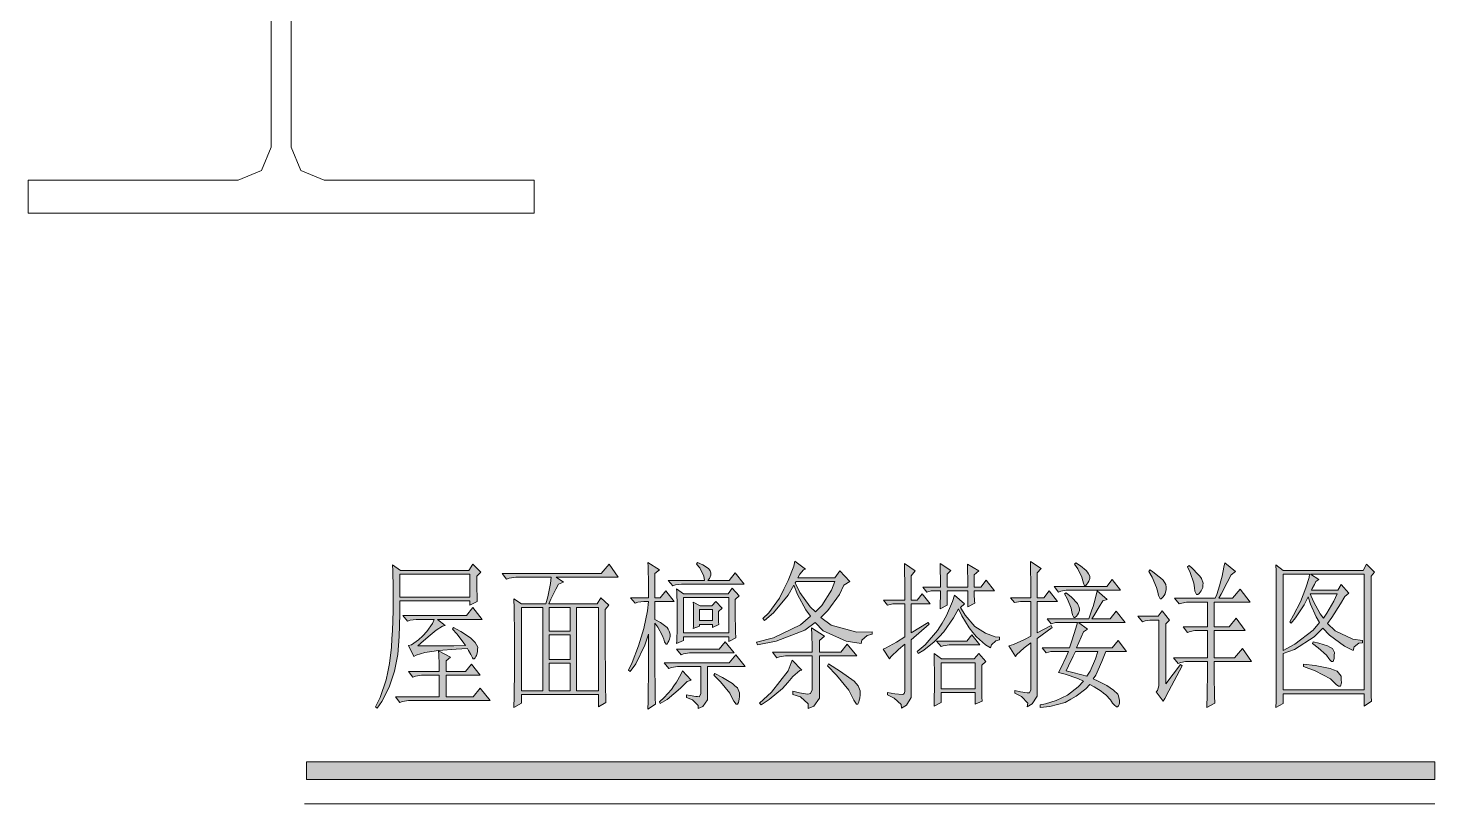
# Model space of a CAD drawing. Header units: millimetres. Extents: x 0 to 586, y 0 to 414.
# Drawn here: x 411.1 to 473.6, y 122.3 to 156.7 of the extents above; entities that cross this region are included whole.
import ezdxf

# ---------------------------------------------------------------- set-up
doc = ezdxf.new("R2010")
doc.units = ezdxf.units.MM

msp = doc.modelspace()

# ---------------------------------------------------------------- hatches: boundary and pattern name
h = msp.add_hatch(color=0)
h.paths.add_polyline_path([(426.511861, 126.573139), (426.709417, 126.985889), (426.981056, 127.765528), (427.051611, 128.128889), (427.122167, 128.495778), (427.217417, 129.226028), (427.238583, 129.589389), (427.25975, 129.956278), (427.284444, 130.831167), (427.284444, 131.339167), (427.284444, 131.850694), (427.270333, 132.61975), (427.25975, 132.880806), (427.612528, 132.633861), (430.653472, 132.633861), (430.829861, 132.909028), (431.182639, 132.549194), (431.00625, 132.383389), (431.00625, 131.970639), (431.00625, 131.833056), (431.016833, 131.473222), (431.027417, 131.2545), (430.695806, 131.088694), (430.695806, 131.282722), (427.591361, 131.282722), (427.591361, 130.690056), (427.559611, 129.69875), (427.524333, 129.300111), (427.492583, 128.901472), (427.344417, 128.150056), (427.228, 127.800806), (427.111583, 127.448028), (426.787028, 126.8095), (426.578889, 126.520222)])
h.paths.add_polyline_path([(427.591361, 132.468056), (427.591361, 131.445), (430.695806, 131.445), (430.695806, 132.468056)])
h = msp.add_hatch(color=0)
h.paths.add_polyline_path([(434.068361, 131.145139), (434.156556, 131.462639), (434.2765, 132.055306), (434.311778, 132.330472), (432.900667, 132.330472), (432.734861, 132.330472), (432.449111, 132.288139), (432.329167, 132.249333), (432.128083, 132.496278), (436.534278, 132.496278), (436.887056, 132.909028), (437.285694, 132.330472), (434.5305, 132.330472), (434.862111, 132.11175), (434.639861, 132.027083), (434.509333, 131.79425), (434.287083, 131.353278), (434.198889, 131.145139), (436.357889, 131.145139), (436.513111, 131.420306), (436.865889, 131.092222), (436.710667, 130.898194), (436.710667, 129.659944), (436.72125, 127.596194), (436.731833, 126.770694), (436.40375, 126.576667), (436.40375, 127.127), (432.988861, 127.127), (432.988861, 126.742472), (432.65725, 126.548444), (432.667833, 127.03175), (432.678417, 128.262944), (432.678417, 129.010833), (432.678417, 129.76225), (432.667833, 130.940528), (432.65725, 131.367389), (432.988861, 131.145139)])
h.paths.add_polyline_path([(435.433611, 130.979333), (435.433611, 127.289278), (436.40375, 127.289278), (436.40375, 130.979333)])
h.paths.add_polyline_path([(432.988861, 130.979333), (432.988861, 127.289278), (433.934306, 127.289278), (433.934306, 130.979333)])
h.paths.add_polyline_path([(434.223583, 128.506361), (434.223583, 127.289278), (435.147861, 127.289278), (435.147861, 128.506361)])
h.paths.add_polyline_path([(434.223583, 129.769306), (434.223583, 128.672167), (435.147861, 128.672167), (435.147861, 129.769306)])
h.paths.add_polyline_path([(434.223583, 130.979333), (434.223583, 129.931583), (435.147861, 129.931583), (435.147861, 130.979333)])
h = msp.add_hatch(color=0)
h.dxf.hatch_style = 2
h.paths.add_polyline_path([(438.915528, 130.291417), (438.915528, 128.763889), (438.926111, 126.961194), (438.936694, 126.686028), (438.605083, 126.463778), (438.615667, 126.8095), (438.62625, 128.474611), (438.62625, 129.797528), (438.474556, 129.314222), (438.065333, 128.488722), (437.811333, 128.146528), (437.747833, 128.199444), (437.910111, 128.545167), (438.192333, 129.275417), (438.30875, 129.659944), (438.425167, 130.044472), (438.583917, 130.84175), (438.62625, 131.258028), (438.56275, 131.258028), (438.418111, 131.258028), (438.153528, 131.215694), (438.033583, 131.173361), (437.836028, 131.420306), (438.62625, 131.420306), (438.62625, 132.012972), (438.615667, 132.799667), (438.605083, 132.990167), (439.113083, 132.662083), (438.915528, 132.496278), (438.915528, 131.420306), (439.155417, 131.420306), (439.398833, 131.723694), (439.772778, 131.258028), (438.915528, 131.258028), (438.915528, 130.457222), (439.166, 130.319639), (439.465861, 130.100917), (439.508194, 130.01625), (439.554056, 129.935111), (439.596389, 129.797528), (439.596389, 129.741083), (439.596389, 129.702278), (439.564639, 129.582333), (439.529361, 129.50825), (439.497611, 129.430639), (439.455278, 129.356556), (439.441167, 129.356556), (439.409417, 129.356556), (439.342389, 129.465917), (439.310639, 129.575278), (439.243611, 129.755194), (439.046056, 130.115028)])
h = msp.add_hatch(color=0)
h.dxf.hatch_style = 2
h.paths.add_polyline_path([(439.508194, 132.189361), (441.116861, 132.189361), (441.085111, 132.383389), (440.908722, 132.743222), (440.764083, 132.909028), (440.809944, 132.990167), (441.03925, 132.880806), (441.303833, 132.715), (441.335583, 132.658556), (441.370861, 132.605639), (441.402611, 132.520972), (441.402611, 132.49275), (441.402611, 132.425722), (441.335583, 132.274028), (441.272083, 132.189361), (442.217528, 132.189361), (442.482111, 132.520972), (442.88075, 132.027083), (440.234917, 132.027083), (440.093806, 132.027083), (439.829222, 131.98475), (439.70575, 131.942417)])
h = msp.add_hatch(color=0)
h.paths.add_polyline_path([(445.082083, 131.974167), (444.828083, 131.533194), (444.178972, 130.750028), (443.783861, 130.404306), (443.716833, 130.488972), (443.981417, 130.750028), (444.443556, 131.402667), (444.641111, 131.79425), (444.838667, 132.185833), (445.082083, 132.813778), (445.127944, 133.046611), (445.61125, 132.690306), (445.523056, 132.662083), (445.346667, 132.468056), (445.258472, 132.305778), (446.909472, 132.305778), (447.131722, 132.605639), (447.572694, 132.139972), (447.308111, 131.974167), (447.110556, 131.561417), (446.602556, 130.845278), (446.292111, 130.541889), (446.747194, 130.199694), (447.879611, 129.882194), (448.564, 129.910417), (448.564, 129.801056), (448.34175, 129.744611), (448.101861, 129.536472), (448.077167, 129.388306), (447.417472, 129.483556), (446.394417, 129.949222), (446.031056, 130.323167), (445.5795, 129.977444), (444.298917, 129.483556), (443.473417, 129.331861), (443.431083, 129.441222), (444.189556, 129.63525), (445.389, 130.213806), (445.829972, 130.598333), (445.621833, 130.8735), (445.247889, 131.561417)])
h.paths.add_polyline_path([(445.191444, 132.139972), (445.149111, 132.083528), (445.35725, 131.656667), (445.808806, 131.011083), (446.052222, 130.788833), (446.327389, 131.078111), (446.757778, 131.751917), (446.909472, 132.139972)])
h = msp.add_hatch(color=0)
h.dxf.hatch_style = 2
h.paths.add_polyline_path([(450.303194, 129.853972), (451.051083, 130.323167), (451.096944, 130.2385), (450.303194, 129.550583), (450.303194, 127.208139), (450.303194, 126.985889), (450.084472, 126.643694), (449.862222, 126.520222), (449.851639, 126.671917), (449.544722, 126.961194), (449.244861, 127.098778), (449.244861, 127.208139), (449.565889, 127.151694), (449.918667, 127.119944), (449.950417, 127.137583), (449.982167, 127.15875), (450.017444, 127.250472), (450.017444, 127.3175), (450.017444, 129.356556), (449.731694, 129.123722), (449.3895, 128.792111), (449.333056, 128.696861), (449.047306, 129.137833), (449.156667, 129.176639), (449.6435, 129.451806), (450.017444, 129.688167), (450.017444, 131.148667), (449.488278, 131.148667), (449.244861, 131.092222), (449.068472, 131.314472), (450.017444, 131.314472), (450.017444, 131.931833), (450.006861, 132.743222), (449.996278, 132.93725), (450.479583, 132.605639), (450.303194, 132.386917), (450.303194, 131.314472), (450.567778, 131.314472), (450.7865, 131.589639), (451.139278, 131.148667), (450.303194, 131.148667)])
h = msp.add_hatch(color=0)
h.dxf.hatch_style = 2
h.paths.add_polyline_path([(453.100722, 131.723694), (453.100722, 131.557889), (453.111306, 131.282722), (453.121889, 131.173361), (452.814972, 131.007556), (452.814972, 131.723694), (451.890694, 131.723694), (451.890694, 131.092222), (451.58025, 130.926417), (451.590833, 131.134556), (451.601417, 131.533194), (451.601417, 131.723694), (451.185139, 131.723694), (450.987583, 131.670778), (450.811194, 131.8895), (451.601417, 131.8895), (451.601417, 132.178778), (451.590833, 132.704417), (451.58025, 132.93725), (452.067083, 132.633861), (451.890694, 132.468056), (451.890694, 131.8895), (452.814972, 131.8895), (452.814972, 132.178778), (452.804389, 132.690306), (452.793806, 132.909028), (453.298278, 132.605639), (453.100722, 132.439833), (453.100722, 131.8895), (453.386472, 131.8895), (453.629889, 132.192889), (454.003833, 131.723694)])
h = msp.add_hatch(color=0)
h.dxf.hatch_style = 2
h.paths.add_polyline_path([(455.89825, 129.853972), (456.515611, 130.182056), (456.557944, 130.100917), (455.89825, 129.6035), (455.89825, 127.264583), (455.89825, 127.045861), (455.679528, 126.700139), (455.457278, 126.576667), (455.478444, 126.728361), (455.203278, 127.03175), (454.906944, 127.183444), (454.906944, 127.292806), (455.150361, 127.236361), (455.446694, 127.1905), (455.503139, 127.194028), (455.556056, 127.201083), (455.6125, 127.321028), (455.6125, 127.430389), (455.6125, 129.413), (455.316167, 129.19075), (454.973972, 128.887361), (454.928111, 128.806222), (454.642361, 129.275417), (454.839917, 129.342444), (455.32675, 129.564694), (455.6125, 129.716389), (455.6125, 131.258028), (455.150361, 131.258028), (454.885778, 131.201583), (454.709389, 131.420306), (455.6125, 131.420306), (455.6125, 131.988278), (455.601917, 132.785556), (455.591333, 133.021917), (456.074639, 132.718528), (455.89825, 132.5245), (455.89825, 131.420306), (456.184, 131.420306), (456.427417, 131.723694), (456.801361, 131.258028), (455.89825, 131.258028)])
h = msp.add_hatch(color=0)
h.dxf.hatch_style = 2
h.paths.add_polyline_path([(457.616278, 132.965472), (457.813833, 132.827889), (458.067833, 132.623278), (458.124278, 132.552722), (458.177194, 132.485694), (458.233639, 132.372806), (458.233639, 132.334), (458.233639, 132.277556), (458.187778, 132.154083), (458.145444, 132.083528), (458.103111, 132.0165), (458.046667, 131.945944), (458.036083, 131.945944), (458.000806, 131.945944), (457.947889, 132.058833), (457.926722, 132.168194), (457.880861, 132.334), (457.693889, 132.704417), (457.54925, 132.912556)])
h = msp.add_hatch(color=0)
h.dxf.hatch_style = 2
h.paths.add_polyline_path([(460.854778, 132.577417), (460.900639, 132.658556), (461.020583, 132.577417), (461.256944, 132.3975), (461.373361, 132.30225), (461.489778, 132.203472), (461.609722, 131.998861), (461.616778, 131.8895), (461.620306, 131.776611), (461.577972, 131.593167), (461.528583, 131.515556), (461.475667, 131.441472), (461.405111, 131.363861), (461.383944, 131.363861), (461.352194, 131.363861), (461.285167, 131.515556), (461.249889, 131.66725), (461.196972, 131.875389), (460.999417, 132.326944)])
h = msp.add_hatch(color=0)
h.dxf.hatch_style = 2
h.paths.add_polyline_path([(464.223806, 132.961944), (464.710639, 132.577417), (464.513083, 132.439833), (464.336694, 132.094111), (464.061528, 131.572), (463.96275, 131.392083), (464.576583, 131.392083), (464.908194, 131.804833), (465.349167, 131.226278), (463.761667, 131.226278), (463.761667, 130.125611), (464.424889, 130.125611), (464.731806, 130.510139), (465.126917, 129.959806), (463.761667, 129.959806), (463.761667, 128.749778), (464.664778, 128.749778), (465.017556, 129.162528), (465.416194, 128.583972), (463.761667, 128.583972), (463.761667, 127.966611), (463.77225, 127.042333), (463.786361, 126.742472), (463.433583, 126.548444), (463.444167, 127.112889), (463.45475, 128.132417), (463.45475, 128.583972), (462.572806, 128.583972), (462.484611, 128.583972), (462.276472, 128.541639), (462.153, 128.502833), (461.955444, 128.749778), (463.45475, 128.749778), (463.45475, 129.959806), (462.992611, 129.959806), (462.904417, 129.959806), (462.69275, 129.917472), (462.572806, 129.878667), (462.37525, 130.125611), (463.45475, 130.125611), (463.45475, 131.226278), (462.618667, 131.226278), (462.530472, 131.226278), (462.318806, 131.183944), (462.198861, 131.145139), (462.001306, 131.392083), (463.807528, 131.392083), (463.874556, 131.557889), (463.9945, 131.942417), (464.050944, 132.164667), (464.103861, 132.383389), (464.192056, 132.782028)])
h = msp.add_hatch(color=0)
h.dxf.hatch_style = 2
h.paths.add_polyline_path([(462.572806, 132.796139), (462.639833, 132.852583), (462.795056, 132.715), (463.031417, 132.471583), (463.112556, 132.369278), (463.197222, 132.266972), (463.267778, 132.065889), (463.257194, 131.970639), (463.246611, 131.875389), (463.183111, 131.723694), (463.133722, 131.66725), (463.084333, 131.610806), (463.024361, 131.557889), (463.013778, 131.557889), (462.971444, 131.557889), (462.904417, 131.709583), (462.88325, 131.861278), (462.847972, 132.065889), (462.69275, 132.535083)])
h = msp.add_hatch(color=0)
h.paths.add_polyline_path([(470.7255, 132.383389), (470.7255, 127.814917), (470.7255, 127.53975), (470.736083, 127.045861), (470.746667, 126.823611), (470.415056, 126.604889), (470.415056, 127.155222), (466.823778, 127.155222), (466.823778, 126.71425), (466.495694, 126.548444), (466.506278, 126.823611), (466.516861, 127.388056), (466.516861, 127.677333), (466.516861, 131.836583), (466.516861, 132.069417), (466.506278, 132.591528), (466.495694, 132.880806), (466.823778, 132.633861), (470.372722, 132.633861), (470.524417, 132.909028), (470.877194, 132.549194)])
h.paths.add_polyline_path([(466.823778, 127.321028), (470.415056, 127.321028), (470.415056, 132.468056), (468.037333, 132.468056), (468.411278, 132.221111), (468.277222, 132.136444), (468.213722, 132.012972), (468.114944, 131.822472), (468.079667, 131.751917), (469.247361, 131.751917), (469.402583, 131.998861), (469.734194, 131.614333), (469.557806, 131.47675), (469.370833, 131.145139), (468.982778, 130.541889), (468.785222, 130.266722), (469.127417, 129.949222), (469.910583, 129.578806), (470.348028, 129.522361), (470.348028, 129.413), (470.18575, 129.398889), (469.974083, 129.233083), (469.93175, 129.081389), (469.547222, 129.261306), (468.873417, 129.755194), (468.587667, 130.072694), (468.203139, 129.688167), (467.321194, 129.123722), (466.823778, 128.943806)])
h.paths.add_polyline_path([(466.823778, 132.468056), (466.823778, 129.081389), (467.342361, 129.356556), (468.146694, 129.977444), (468.432444, 130.319639), (468.291333, 130.570111), (468.037333, 131.134556), (467.927972, 131.452056), (467.751583, 131.106333), (467.374111, 130.527778), (467.176556, 130.294944), (467.109528, 130.347861), (467.285917, 130.637139), (467.585778, 131.236861), (467.705722, 131.547306), (467.825667, 131.85775), (467.970306, 132.316361), (467.991472, 132.468056)])
h.paths.add_polyline_path([(468.016167, 131.586111), (468.167861, 131.243917), (468.467722, 130.704167), (468.608833, 130.513667), (468.764056, 130.732389), (469.070972, 131.268611), (469.226194, 131.586111)])
h = msp.add_hatch(color=0)
h.paths.add_polyline_path([(439.882139, 131.808361), (440.192583, 131.589639), (442.175194, 131.589639), (442.351583, 131.836583), (442.6585, 131.504972), (442.482111, 131.342694), (442.482111, 130.764139), (442.492694, 129.910417), (442.503278, 129.63525), (442.196361, 129.469444), (442.196361, 129.688167), (440.192583, 129.688167), (440.192583, 129.522361), (439.882139, 129.384778), (439.892722, 129.483556), (439.906833, 130.076222), (439.906833, 130.570111), (439.906833, 131.067528), (439.892722, 131.684889)])
h.paths.add_polyline_path([(440.192583, 131.423833), (440.192583, 129.853972), (442.196361, 129.853972), (442.196361, 131.423833)])
h = msp.add_hatch(color=0)
h.dxf.hatch_style = 2
h.paths.add_polyline_path([(456.646139, 131.92125), (458.981528, 131.92125), (459.224944, 132.221111), (459.598889, 131.755444), (457.330528, 131.755444), (457.185889, 131.755444), (456.946, 131.713111), (456.847222, 131.670778)])
h = msp.add_hatch(color=0)
h.paths.add_polyline_path([(441.734222, 130.813528), (441.734222, 130.633611), (441.744806, 130.347861), (441.755389, 130.234972), (441.469639, 130.097389), (441.469639, 130.234972), (440.898139, 130.234972), (440.898139, 130.153833), (440.608861, 130.044472), (440.622972, 130.139722), (440.633556, 130.421944), (440.633556, 130.608917), (440.633556, 130.792361), (440.622972, 131.102806), (440.608861, 131.226278), (440.919306, 131.060472), (441.448472, 131.060472), (441.624861, 131.2545), (441.910611, 130.951111)])
h.paths.add_polyline_path([(440.898139, 130.898194), (440.898139, 130.400778), (441.469639, 130.400778), (441.469639, 130.898194)])
h = msp.add_hatch(color=0)
h.dxf.hatch_style = 2
h.paths.add_polyline_path([(452.65975, 131.145139), (452.483361, 130.982861), (452.695028, 130.637139), (453.132472, 130.139722), (453.365306, 129.991556), (453.598139, 129.839861), (454.025, 129.674056), (454.222556, 129.659944), (454.222556, 129.550583), (454.060278, 129.50825), (453.859194, 129.328333), (453.827444, 129.19075), (453.598139, 129.328333), (453.1995, 129.674056), (453.033694, 129.878667), (452.867889, 130.086806), (452.550389, 130.608917), (452.395167, 130.926417), (452.176444, 130.527778), (451.746056, 129.906889), (451.537917, 129.688167), (451.32625, 129.465917), (450.864111, 129.0955), (450.610111, 128.943806), (450.567778, 129.024944), (450.920556, 129.328333), (451.470889, 129.963333), (451.668444, 130.291417), (451.866, 130.623028), (452.141167, 131.243917), (452.218778, 131.533194)])
h = msp.add_hatch(color=0)
h.paths.add_polyline_path([(457.947889, 129.906889), (457.637444, 129.194278), (459.224944, 129.194278), (459.489528, 129.522361), (459.863472, 129.028472), (458.939194, 129.028472), (458.773389, 128.5875), (458.498222, 127.980722), (458.388861, 127.814917), (458.607583, 127.719667), (458.981528, 127.518583), (459.13675, 127.416278), (459.291972, 127.313972), (459.471889, 127.134056), (459.500111, 127.059972), (459.528333, 126.982361), (459.556556, 126.851833), (459.556556, 126.795389), (459.556556, 126.756583), (459.538917, 126.678972), (459.521278, 126.643694), (459.507167, 126.611944), (459.468361, 126.576667), (459.443667, 126.576667), (459.411917, 126.576667), (459.313139, 126.657806), (459.246111, 126.742472), (459.147333, 126.880056), (458.942722, 127.098778), (458.840417, 127.183444), (458.734583, 127.264583), (458.431194, 127.458611), (458.233639, 127.567972), (458.05725, 127.373944), (457.633917, 127.045861), (457.386972, 126.908278), (457.1365, 126.770694), (456.459167, 126.590778), (456.032306, 126.548444), (456.032306, 126.657806), (456.261611, 126.700139), (456.741389, 126.858889), (456.988333, 126.975306), (457.235278, 127.091722), (457.715056, 127.458611), (457.947889, 127.705556), (457.693889, 127.829028), (457.143556, 128.023056), (456.847222, 128.090083), (456.956583, 128.326444), (457.175306, 128.795639), (457.284667, 129.028472), (456.494444, 129.028472), (456.293361, 128.972028), (456.1205, 129.194278), (457.330528, 129.194278), (457.439889, 129.50825), (457.616278, 130.072694), (457.683306, 130.319639), (456.713167, 130.319639), (456.515611, 130.263194), (456.339222, 130.485444), (458.187778, 130.485444), (458.233639, 130.608917), (458.328889, 130.884083), (458.378278, 131.035778), (458.427667, 131.187472), (458.519389, 131.533194), (458.56525, 131.723694), (459.006222, 131.339167), (458.805139, 131.282722), (458.653444, 131.007556), (458.410028, 130.608917), (458.321833, 130.485444), (459.13675, 130.485444), (459.401333, 130.817056), (459.796444, 130.319639), (457.725639, 130.319639), (458.124278, 130.01625)])
h.paths.add_polyline_path([(457.175306, 128.17475), (457.418722, 128.118306), (457.880861, 127.994833), (458.103111, 127.927806), (458.244222, 128.160639), (458.487639, 128.710972), (458.586417, 129.028472), (457.595111, 129.028472), (457.496333, 128.820333), (457.284667, 128.393472)])
h = msp.add_hatch(color=0)
h.dxf.hatch_style = 2
h.paths.add_polyline_path([(457.175306, 131.642556), (457.418722, 131.437944), (457.686833, 131.162778), (457.715056, 131.092222), (457.743278, 131.021667), (457.7715, 130.926417), (457.7715, 130.898194), (457.7715, 130.845278), (457.725639, 130.725333), (457.683306, 130.665361), (457.637444, 130.601861), (457.573944, 130.541889), (457.54925, 130.541889), (457.5175, 130.541889), (457.461056, 130.665361), (457.439889, 130.788833), (457.408139, 130.954639), (457.242333, 131.353278), (457.111806, 131.589639)])
h = msp.add_hatch(color=0)
h.dxf.hatch_style = 2
h.paths.add_polyline_path([(428.385111, 129.275417), (428.924861, 129.275417), (429.979667, 129.286), (430.49825, 129.300111), (430.399472, 129.451806), (430.113722, 129.811639), (429.92675, 130.01625), (429.969083, 130.100917), (430.290111, 129.921), (430.7205, 129.638778), (430.829861, 129.536472), (430.939222, 129.430639), (431.045056, 129.226028), (431.038, 129.123722), (431.034472, 129.017889), (430.995667, 128.859139), (430.960389, 128.806222), (430.928639, 128.749778), (430.886306, 128.696861), (430.872194, 128.696861), (430.851028, 128.696861), (430.808694, 128.749778), (430.784, 128.806222), (430.741667, 128.901472), (430.642889, 129.081389), (430.586444, 129.162528), (430.092556, 129.137833), (429.298806, 129.067278), (429.002472, 129.024944), (428.702611, 128.986139), (428.3075, 128.87325), (428.208722, 128.806222), (427.965306, 129.300111), (428.099361, 129.328333), (428.416861, 129.543528), (428.603833, 129.726972), (428.790806, 129.913944), (429.044806, 130.277306), (429.111833, 130.457222), (428.448611, 130.457222), (428.3075, 130.457222), (428.042917, 130.414889), (427.922972, 130.376083), (427.721889, 130.623028), (430.544111, 130.623028), (430.829861, 130.982861), (431.249667, 130.457222), (429.267056, 130.457222), (429.595139, 130.182056), (429.485778, 130.153833), (429.200028, 129.977444), (429.023639, 129.82575), (428.84725, 129.674056), (428.526222, 129.398889)])
h = msp.add_hatch(color=0)
h.dxf.hatch_style = 2
h.paths.add_polyline_path([(461.602667, 127.592667), (462.265889, 128.446389), (462.329389, 128.389944), (462.209444, 128.171222), (461.980139, 127.73025), (461.86725, 127.508), (461.747306, 127.289278), (461.560333, 126.943556), (461.493306, 126.820083), (461.186389, 127.232833), (461.239306, 127.303389), (461.29575, 127.508), (461.29575, 127.645583), (461.29575, 130.429), (460.988833, 130.429), (460.900639, 130.429), (460.688972, 130.386667), (460.569028, 130.344333), (460.371472, 130.594806), (461.274583, 130.594806), (461.450972, 130.84175), (461.779056, 130.429), (461.602667, 130.263194)])
h = msp.add_hatch(color=0)
h.dxf.hatch_style = 2
h.paths.add_polyline_path([(444.136639, 129.00025), (445.897, 129.00025), (445.897, 129.236611), (445.886417, 129.772833), (445.875833, 130.076222), (446.447333, 129.716389), (446.228611, 129.525889), (446.228611, 129.00025), (447.174056, 129.00025), (447.459806, 129.360083), (447.879611, 128.834444), (446.228611, 128.834444), (446.228611, 127.183444), (446.228611, 126.950611), (445.974611, 126.604889), (445.720611, 126.495528), (445.720611, 126.700139), (445.378417, 127.017639), (445.03975, 127.127), (445.03975, 127.264583), (445.336083, 127.197556), (445.699444, 127.141111), (445.766472, 127.155222), (445.829972, 127.169333), (445.897, 127.321028), (445.897, 127.458611), (445.897, 128.834444), (444.863361, 128.834444), (444.718722, 128.834444), (444.454139, 128.795639), (444.334194, 128.753306)])
h = msp.add_hatch(color=0)
h.dxf.hatch_style = 2
h.paths.add_polyline_path([(439.882139, 129.134306), (441.776556, 129.134306), (442.041139, 129.465917), (442.439778, 128.9685), (440.608861, 128.9685), (440.446583, 128.9685), (440.182, 128.926167), (440.083222, 128.887361)])
h = msp.add_hatch(color=0)
h.dxf.hatch_style = 2
h.paths.add_polyline_path([(451.425028, 129.494139), (452.769111, 129.494139), (452.991361, 129.769306), (453.344139, 129.328333), (452.130583, 129.328333), (451.978889, 129.328333), (451.724889, 129.286), (451.626111, 129.247194)])
h = msp.add_hatch(color=0)
h.dxf.hatch_style = 2
h.paths.add_polyline_path([(468.146694, 129.465917), (468.411278, 129.398889), (468.785222, 129.275417), (468.894583, 129.218972), (469.007472, 129.162528), (469.10625, 128.979083), (469.092139, 128.848556), (469.081556, 128.718028), (469.039222, 128.5875), (469.007472, 128.5875), (468.972194, 128.5875), (468.894583, 128.654528), (468.85225, 128.725083), (468.742889, 128.862667), (468.379528, 129.19075), (468.125528, 129.384778)])
h = msp.add_hatch(color=0)
h.dxf.hatch_style = 2
h.paths.add_polyline_path([(429.330556, 128.143), (429.330556, 128.446389), (429.319972, 128.901472), (429.309389, 129.053167), (429.838556, 128.778), (429.641, 128.612194), (429.641, 128.143), (430.49825, 128.143), (430.762833, 128.474611), (431.161472, 127.977194), (429.641, 127.977194), (429.641, 127.014111), (430.851028, 127.014111), (431.161472, 127.398639), (431.598917, 126.848306), (428.120528, 126.848306), (427.975889, 126.848306), (427.711306, 126.8095), (427.591361, 126.767167), (427.393806, 127.014111), (429.330556, 127.014111), (429.330556, 127.977194), (428.692028, 127.977194), (428.550917, 127.977194), (428.286333, 127.938389), (428.162861, 127.896056), (427.965306, 128.143)])
h = msp.add_hatch(color=0)
h.dxf.hatch_style = 2
h.paths.add_polyline_path([(440.323111, 127.098778), (440.488917, 127.070556), (440.732333, 127.035278), (440.809944, 127.028222), (440.884028, 127.021167), (440.961639, 127.151694), (440.961639, 127.289278), (440.961639, 128.361722), (440.058528, 128.361722), (439.917417, 128.361722), (439.652833, 128.322917), (439.529361, 128.280583), (439.331806, 128.527528), (442.217528, 128.527528), (442.503278, 128.887361), (442.923083, 128.361722), (441.250917, 128.361722), (441.250917, 127.070556), (441.250917, 126.876528), (441.03925, 126.58725), (440.831111, 126.492), (440.841694, 126.629583), (440.587694, 126.876528), (440.323111, 126.985889)])
h = msp.add_hatch(color=0)
h.paths.add_polyline_path([(451.315667, 126.601361), (451.32625, 126.890639), (451.336833, 127.47625), (451.336833, 127.772583), (451.336833, 128.068917), (451.32625, 128.654528), (451.315667, 128.943806), (451.647278, 128.696861), (453.100722, 128.696861), (453.298278, 128.943806), (453.608722, 128.583972), (453.432333, 128.421694), (453.432333, 127.800806), (453.442917, 127.003528), (453.4535, 126.823611), (453.146583, 126.686028), (453.146583, 127.208139), (451.626111, 127.208139), (451.626111, 126.767167)])
h.paths.add_polyline_path([(451.626111, 128.531056), (451.626111, 127.373944), (453.146583, 127.373944), (453.146583, 128.531056)])
h = msp.add_hatch(color=0)
h.dxf.hatch_style = 2
h.paths.add_polyline_path([(440.344278, 127.702028), (440.058528, 127.398639), (439.465861, 126.90475), (439.155417, 126.71425), (439.113083, 126.795389), (439.321222, 126.989417), (439.645778, 127.345722), (439.762194, 127.511528), (439.878611, 127.673806), (440.069111, 128.005417), (440.146722, 128.171222), (440.520667, 127.758472)])
h = msp.add_hatch(color=0)
h.dxf.hatch_style = 2
h.paths.add_polyline_path([(445.015056, 128.643944), (445.434861, 128.202972), (445.346667, 128.188861), (445.03975, 127.913694), (444.8175, 127.652639), (444.588194, 127.388056), (443.992, 126.894167), (443.628639, 126.661333), (443.561611, 126.742472), (444.101361, 127.225778), (444.828083, 128.17475)])
h = msp.add_hatch(color=0)
h.dxf.hatch_style = 2
h.paths.add_polyline_path([(446.623722, 128.478139), (447.152889, 128.146528), (447.77025, 127.712611), (447.858444, 127.610306), (447.946639, 127.508), (448.034833, 127.278694), (448.034833, 127.155222), (448.034833, 127.098778), (448.013667, 126.954139), (447.988972, 126.865944), (447.967806, 126.77775), (447.925472, 126.686028), (447.900778, 126.686028), (447.869028, 126.686028), (447.749083, 126.865944), (447.660889, 127.045861), (447.526833, 127.306917), (446.987083, 127.980722), (446.581389, 128.397)])
h = msp.add_hatch(color=0)
h.dxf.hatch_style = 2
h.paths.add_polyline_path([(467.726889, 128.474611), (468.234889, 128.407583), (468.901639, 128.277056), (469.060389, 128.213556), (469.219139, 128.153583), (469.392, 127.938389), (469.402583, 127.786694), (469.413167, 127.635), (469.370833, 127.486833), (469.314389, 127.486833), (469.282639, 127.486833), (469.16975, 127.567972), (469.092139, 127.649111), (468.929861, 127.814917), (468.245472, 128.171222), (467.726889, 128.36525)])
h = msp.add_hatch(color=0)
h.dxf.hatch_style = 2
h.paths.add_polyline_path([(441.579, 128.058333), (441.921194, 127.881944), (442.365694, 127.606778), (442.471528, 127.511528), (442.577361, 127.41275), (442.679667, 127.194028), (442.679667, 127.070556), (442.679667, 127.028222), (442.665556, 126.911806), (442.647917, 126.837722), (442.630278, 126.760111), (442.591472, 126.686028), (442.570306, 126.686028), (442.527972, 126.686028), (442.415083, 126.823611), (442.351583, 126.961194), (442.242222, 127.179917), (441.833, 127.687917), (441.536667, 127.977194)])
h = msp.add_hatch(color=0)
h.dxf.hatch_style = 2
h.paths.add_polyline_path([(423.442694, 123.34875), (423.442694, 124.135444), (473.558306, 124.135444), (473.558306, 123.34875)])

# ---------------------------------------------------------------- linework, layer by layer
at = {"color": 0, "lineweight": 0}
for points in [[(421.865778, 151.426333), (421.865778, 179.408667)], [(422.765361, 179.408667), (422.765361, 151.426333)], [(420.405278, 149.965833), (421.438917, 150.392694), (421.865778, 151.426333)], [(422.765361, 151.426333), (423.19575, 150.392694), (424.225861, 149.965833)], [(411.077833, 149.965833), (420.405278, 149.965833)], [(411.077833, 148.505333), (411.077833, 149.965833)], [(424.225861, 149.965833), (433.556833, 149.965833)], [(433.556833, 149.965833), (433.556833, 148.505333)], [(433.556833, 148.505333), (433.556833, 149.965833)], [(433.556833, 148.505333), (411.077833, 148.505333)], [(423.358028, 122.262194), (473.558306, 122.262194)]]:
    msp.add_lwpolyline(points, dxfattribs=at)
for points in [[(426.511861, 126.573139), (426.709417, 126.985889), (426.981056, 127.765528), (427.051611, 128.128889), (427.122167, 128.495778), (427.217417, 129.226028), (427.238583, 129.589389), (427.25975, 129.956278), (427.284444, 130.831167), (427.284444, 131.339167), (427.284444, 131.850694), (427.270333, 132.61975), (427.25975, 132.880806), (427.612528, 132.633861), (430.653472, 132.633861), (430.829861, 132.909028), (431.182639, 132.549194), (431.00625, 132.383389), (431.00625, 131.970639), (431.00625, 131.833056), (431.016833, 131.473222), (431.027417, 131.2545), (430.695806, 131.088694), (430.695806, 131.282722), (427.591361, 131.282722), (427.591361, 130.690056), (427.559611, 129.69875), (427.524333, 129.300111), (427.492583, 128.901472), (427.344417, 128.150056), (427.228, 127.800806), (427.111583, 127.448028), (426.787028, 126.8095), (426.578889, 126.520222)], [(427.591361, 132.468056), (427.591361, 131.445), (430.695806, 131.445), (430.695806, 132.468056)], [(434.068361, 131.145139), (434.156556, 131.462639), (434.2765, 132.055306), (434.311778, 132.330472), (432.900667, 132.330472), (432.734861, 132.330472), (432.449111, 132.288139), (432.329167, 132.249333), (432.128083, 132.496278), (436.534278, 132.496278), (436.887056, 132.909028), (437.285694, 132.330472), (434.5305, 132.330472), (434.862111, 132.11175), (434.639861, 132.027083), (434.509333, 131.79425), (434.287083, 131.353278), (434.198889, 131.145139), (436.357889, 131.145139), (436.513111, 131.420306), (436.865889, 131.092222), (436.710667, 130.898194), (436.710667, 129.659944), (436.72125, 127.596194), (436.731833, 126.770694), (436.40375, 126.576667), (436.40375, 127.127), (432.988861, 127.127), (432.988861, 126.742472), (432.65725, 126.548444), (432.667833, 127.03175), (432.678417, 128.262944), (432.678417, 129.010833), (432.678417, 129.76225), (432.667833, 130.940528), (432.65725, 131.367389), (432.988861, 131.145139)], [(438.915528, 130.291417), (438.915528, 128.763889), (438.926111, 126.961194), (438.936694, 126.686028), (438.605083, 126.463778), (438.615667, 126.8095), (438.62625, 128.474611), (438.62625, 129.797528), (438.474556, 129.314222), (438.065333, 128.488722), (437.811333, 128.146528), (437.747833, 128.199444), (437.910111, 128.545167), (438.192333, 129.275417), (438.30875, 129.659944), (438.425167, 130.044472), (438.583917, 130.84175), (438.62625, 131.258028), (438.56275, 131.258028), (438.418111, 131.258028), (438.153528, 131.215694), (438.033583, 131.173361), (437.836028, 131.420306), (438.62625, 131.420306), (438.62625, 132.012972), (438.615667, 132.799667), (438.605083, 132.990167), (439.113083, 132.662083), (438.915528, 132.496278), (438.915528, 131.420306), (439.155417, 131.420306), (439.398833, 131.723694), (439.772778, 131.258028), (438.915528, 131.258028), (438.915528, 130.457222), (439.166, 130.319639), (439.465861, 130.100917), (439.508194, 130.01625), (439.554056, 129.935111), (439.596389, 129.797528), (439.596389, 129.741083), (439.596389, 129.702278), (439.564639, 129.582333), (439.529361, 129.50825), (439.497611, 129.430639), (439.455278, 129.356556), (439.441167, 129.356556), (439.409417, 129.356556), (439.342389, 129.465917), (439.310639, 129.575278), (439.243611, 129.755194), (439.046056, 130.115028)], [(439.508194, 132.189361), (441.116861, 132.189361), (441.085111, 132.383389), (440.908722, 132.743222), (440.764083, 132.909028), (440.809944, 132.990167), (441.03925, 132.880806), (441.303833, 132.715), (441.335583, 132.658556), (441.370861, 132.605639), (441.402611, 132.520972), (441.402611, 132.49275), (441.402611, 132.425722), (441.335583, 132.274028), (441.272083, 132.189361), (442.217528, 132.189361), (442.482111, 132.520972), (442.88075, 132.027083), (440.234917, 132.027083), (440.093806, 132.027083), (439.829222, 131.98475), (439.70575, 131.942417)], [(445.082083, 131.974167), (444.828083, 131.533194), (444.178972, 130.750028), (443.783861, 130.404306), (443.716833, 130.488972), (443.981417, 130.750028), (444.443556, 131.402667), (444.641111, 131.79425), (444.838667, 132.185833), (445.082083, 132.813778), (445.127944, 133.046611), (445.61125, 132.690306), (445.523056, 132.662083), (445.346667, 132.468056), (445.258472, 132.305778), (446.909472, 132.305778), (447.131722, 132.605639), (447.572694, 132.139972), (447.308111, 131.974167), (447.110556, 131.561417), (446.602556, 130.845278), (446.292111, 130.541889), (446.747194, 130.199694), (447.879611, 129.882194), (448.564, 129.910417), (448.564, 129.801056), (448.34175, 129.744611), (448.101861, 129.536472), (448.077167, 129.388306), (447.417472, 129.483556), (446.394417, 129.949222), (446.031056, 130.323167), (445.5795, 129.977444), (444.298917, 129.483556), (443.473417, 129.331861), (443.431083, 129.441222), (444.189556, 129.63525), (445.389, 130.213806), (445.829972, 130.598333), (445.621833, 130.8735), (445.247889, 131.561417)], [(450.303194, 129.853972), (451.051083, 130.323167), (451.096944, 130.2385), (450.303194, 129.550583), (450.303194, 127.208139), (450.303194, 126.985889), (450.084472, 126.643694), (449.862222, 126.520222), (449.851639, 126.671917), (449.544722, 126.961194), (449.244861, 127.098778), (449.244861, 127.208139), (449.565889, 127.151694), (449.918667, 127.119944), (449.950417, 127.137583), (449.982167, 127.15875), (450.017444, 127.250472), (450.017444, 127.3175), (450.017444, 129.356556), (449.731694, 129.123722), (449.3895, 128.792111), (449.333056, 128.696861), (449.047306, 129.137833), (449.156667, 129.176639), (449.6435, 129.451806), (450.017444, 129.688167), (450.017444, 131.148667), (449.488278, 131.148667), (449.244861, 131.092222), (449.068472, 131.314472), (450.017444, 131.314472), (450.017444, 131.931833), (450.006861, 132.743222), (449.996278, 132.93725), (450.479583, 132.605639), (450.303194, 132.386917), (450.303194, 131.314472), (450.567778, 131.314472), (450.7865, 131.589639), (451.139278, 131.148667), (450.303194, 131.148667)], [(453.100722, 131.723694), (453.100722, 131.557889), (453.111306, 131.282722), (453.121889, 131.173361), (452.814972, 131.007556), (452.814972, 131.723694), (451.890694, 131.723694), (451.890694, 131.092222), (451.58025, 130.926417), (451.590833, 131.134556), (451.601417, 131.533194), (451.601417, 131.723694), (451.185139, 131.723694), (450.987583, 131.670778), (450.811194, 131.8895), (451.601417, 131.8895), (451.601417, 132.178778), (451.590833, 132.704417), (451.58025, 132.93725), (452.067083, 132.633861), (451.890694, 132.468056), (451.890694, 131.8895), (452.814972, 131.8895), (452.814972, 132.178778), (452.804389, 132.690306), (452.793806, 132.909028), (453.298278, 132.605639), (453.100722, 132.439833), (453.100722, 131.8895), (453.386472, 131.8895), (453.629889, 132.192889), (454.003833, 131.723694)], [(455.89825, 129.853972), (456.515611, 130.182056), (456.557944, 130.100917), (455.89825, 129.6035), (455.89825, 127.264583), (455.89825, 127.045861), (455.679528, 126.700139), (455.457278, 126.576667), (455.478444, 126.728361), (455.203278, 127.03175), (454.906944, 127.183444), (454.906944, 127.292806), (455.150361, 127.236361), (455.446694, 127.1905), (455.503139, 127.194028), (455.556056, 127.201083), (455.6125, 127.321028), (455.6125, 127.430389), (455.6125, 129.413), (455.316167, 129.19075), (454.973972, 128.887361), (454.928111, 128.806222), (454.642361, 129.275417), (454.839917, 129.342444), (455.32675, 129.564694), (455.6125, 129.716389), (455.6125, 131.258028), (455.150361, 131.258028), (454.885778, 131.201583), (454.709389, 131.420306), (455.6125, 131.420306), (455.6125, 131.988278), (455.601917, 132.785556), (455.591333, 133.021917), (456.074639, 132.718528), (455.89825, 132.5245), (455.89825, 131.420306), (456.184, 131.420306), (456.427417, 131.723694), (456.801361, 131.258028), (455.89825, 131.258028)], [(457.616278, 132.965472), (457.813833, 132.827889), (458.067833, 132.623278), (458.124278, 132.552722), (458.177194, 132.485694), (458.233639, 132.372806), (458.233639, 132.334), (458.233639, 132.277556), (458.187778, 132.154083), (458.145444, 132.083528), (458.103111, 132.0165), (458.046667, 131.945944), (458.036083, 131.945944), (458.000806, 131.945944), (457.947889, 132.058833), (457.926722, 132.168194), (457.880861, 132.334), (457.693889, 132.704417), (457.54925, 132.912556)], [(460.854778, 132.577417), (460.900639, 132.658556), (461.020583, 132.577417), (461.256944, 132.3975), (461.373361, 132.30225), (461.489778, 132.203472), (461.609722, 131.998861), (461.616778, 131.8895), (461.620306, 131.776611), (461.577972, 131.593167), (461.528583, 131.515556), (461.475667, 131.441472), (461.405111, 131.363861), (461.383944, 131.363861), (461.352194, 131.363861), (461.285167, 131.515556), (461.249889, 131.66725), (461.196972, 131.875389), (460.999417, 132.326944)], [(464.223806, 132.961944), (464.710639, 132.577417), (464.513083, 132.439833), (464.336694, 132.094111), (464.061528, 131.572), (463.96275, 131.392083), (464.576583, 131.392083), (464.908194, 131.804833), (465.349167, 131.226278), (463.761667, 131.226278), (463.761667, 130.125611), (464.424889, 130.125611), (464.731806, 130.510139), (465.126917, 129.959806), (463.761667, 129.959806), (463.761667, 128.749778), (464.664778, 128.749778), (465.017556, 129.162528), (465.416194, 128.583972), (463.761667, 128.583972), (463.761667, 127.966611), (463.77225, 127.042333), (463.786361, 126.742472), (463.433583, 126.548444), (463.444167, 127.112889), (463.45475, 128.132417), (463.45475, 128.583972), (462.572806, 128.583972), (462.484611, 128.583972), (462.276472, 128.541639), (462.153, 128.502833), (461.955444, 128.749778), (463.45475, 128.749778), (463.45475, 129.959806), (462.992611, 129.959806), (462.904417, 129.959806), (462.69275, 129.917472), (462.572806, 129.878667), (462.37525, 130.125611), (463.45475, 130.125611), (463.45475, 131.226278), (462.618667, 131.226278), (462.530472, 131.226278), (462.318806, 131.183944), (462.198861, 131.145139), (462.001306, 131.392083), (463.807528, 131.392083), (463.874556, 131.557889), (463.9945, 131.942417), (464.050944, 132.164667), (464.103861, 132.383389), (464.192056, 132.782028)], [(462.572806, 132.796139), (462.639833, 132.852583), (462.795056, 132.715), (463.031417, 132.471583), (463.112556, 132.369278), (463.197222, 132.266972), (463.267778, 132.065889), (463.257194, 131.970639), (463.246611, 131.875389), (463.183111, 131.723694), (463.133722, 131.66725), (463.084333, 131.610806), (463.024361, 131.557889), (463.013778, 131.557889), (462.971444, 131.557889), (462.904417, 131.709583), (462.88325, 131.861278), (462.847972, 132.065889), (462.69275, 132.535083)], [(470.7255, 132.383389), (470.7255, 127.814917), (470.7255, 127.53975), (470.736083, 127.045861), (470.746667, 126.823611), (470.415056, 126.604889), (470.415056, 127.155222), (466.823778, 127.155222), (466.823778, 126.71425), (466.495694, 126.548444), (466.506278, 126.823611), (466.516861, 127.388056), (466.516861, 127.677333), (466.516861, 131.836583), (466.516861, 132.069417), (466.506278, 132.591528), (466.495694, 132.880806), (466.823778, 132.633861), (470.372722, 132.633861), (470.524417, 132.909028), (470.877194, 132.549194)], [(466.823778, 127.321028), (470.415056, 127.321028), (470.415056, 132.468056), (468.037333, 132.468056), (468.411278, 132.221111), (468.277222, 132.136444), (468.213722, 132.012972), (468.114944, 131.822472), (468.079667, 131.751917), (469.247361, 131.751917), (469.402583, 131.998861), (469.734194, 131.614333), (469.557806, 131.47675), (469.370833, 131.145139), (468.982778, 130.541889), (468.785222, 130.266722), (469.127417, 129.949222), (469.910583, 129.578806), (470.348028, 129.522361), (470.348028, 129.413), (470.18575, 129.398889), (469.974083, 129.233083), (469.93175, 129.081389), (469.547222, 129.261306), (468.873417, 129.755194), (468.587667, 130.072694), (468.203139, 129.688167), (467.321194, 129.123722), (466.823778, 128.943806)], [(466.823778, 132.468056), (466.823778, 129.081389), (467.342361, 129.356556), (468.146694, 129.977444), (468.432444, 130.319639), (468.291333, 130.570111), (468.037333, 131.134556), (467.927972, 131.452056), (467.751583, 131.106333), (467.374111, 130.527778), (467.176556, 130.294944), (467.109528, 130.347861), (467.285917, 130.637139), (467.585778, 131.236861), (467.705722, 131.547306), (467.825667, 131.85775), (467.970306, 132.316361), (467.991472, 132.468056)], [(439.882139, 131.808361), (440.192583, 131.589639), (442.175194, 131.589639), (442.351583, 131.836583), (442.6585, 131.504972), (442.482111, 131.342694), (442.482111, 130.764139), (442.492694, 129.910417), (442.503278, 129.63525), (442.196361, 129.469444), (442.196361, 129.688167), (440.192583, 129.688167), (440.192583, 129.522361), (439.882139, 129.384778), (439.892722, 129.483556), (439.906833, 130.076222), (439.906833, 130.570111), (439.906833, 131.067528), (439.892722, 131.684889)], [(445.191444, 132.139972), (445.149111, 132.083528), (445.35725, 131.656667), (445.808806, 131.011083), (446.052222, 130.788833), (446.327389, 131.078111), (446.757778, 131.751917), (446.909472, 132.139972)], [(456.646139, 131.92125), (458.981528, 131.92125), (459.224944, 132.221111), (459.598889, 131.755444), (457.330528, 131.755444), (457.185889, 131.755444), (456.946, 131.713111), (456.847222, 131.670778)], [(440.192583, 131.423833), (440.192583, 129.853972), (442.196361, 129.853972), (442.196361, 131.423833)], [(441.734222, 130.813528), (441.734222, 130.633611), (441.744806, 130.347861), (441.755389, 130.234972), (441.469639, 130.097389), (441.469639, 130.234972), (440.898139, 130.234972), (440.898139, 130.153833), (440.608861, 130.044472), (440.622972, 130.139722), (440.633556, 130.421944), (440.633556, 130.608917), (440.633556, 130.792361), (440.622972, 131.102806), (440.608861, 131.226278), (440.919306, 131.060472), (441.448472, 131.060472), (441.624861, 131.2545), (441.910611, 130.951111)], [(452.65975, 131.145139), (452.483361, 130.982861), (452.695028, 130.637139), (453.132472, 130.139722), (453.365306, 129.991556), (453.598139, 129.839861), (454.025, 129.674056), (454.222556, 129.659944), (454.222556, 129.550583), (454.060278, 129.50825), (453.859194, 129.328333), (453.827444, 129.19075), (453.598139, 129.328333), (453.1995, 129.674056), (453.033694, 129.878667), (452.867889, 130.086806), (452.550389, 130.608917), (452.395167, 130.926417), (452.176444, 130.527778), (451.746056, 129.906889), (451.537917, 129.688167), (451.32625, 129.465917), (450.864111, 129.0955), (450.610111, 128.943806), (450.567778, 129.024944), (450.920556, 129.328333), (451.470889, 129.963333), (451.668444, 130.291417), (451.866, 130.623028), (452.141167, 131.243917), (452.218778, 131.533194)], [(457.947889, 129.906889), (457.637444, 129.194278), (459.224944, 129.194278), (459.489528, 129.522361), (459.863472, 129.028472), (458.939194, 129.028472), (458.773389, 128.5875), (458.498222, 127.980722), (458.388861, 127.814917), (458.607583, 127.719667), (458.981528, 127.518583), (459.13675, 127.416278), (459.291972, 127.313972), (459.471889, 127.134056), (459.500111, 127.059972), (459.528333, 126.982361), (459.556556, 126.851833), (459.556556, 126.795389), (459.556556, 126.756583), (459.538917, 126.678972), (459.521278, 126.643694), (459.507167, 126.611944), (459.468361, 126.576667), (459.443667, 126.576667), (459.411917, 126.576667), (459.313139, 126.657806), (459.246111, 126.742472), (459.147333, 126.880056), (458.942722, 127.098778), (458.840417, 127.183444), (458.734583, 127.264583), (458.431194, 127.458611), (458.233639, 127.567972), (458.05725, 127.373944), (457.633917, 127.045861), (457.386972, 126.908278), (457.1365, 126.770694), (456.459167, 126.590778), (456.032306, 126.548444), (456.032306, 126.657806), (456.261611, 126.700139), (456.741389, 126.858889), (456.988333, 126.975306), (457.235278, 127.091722), (457.715056, 127.458611), (457.947889, 127.705556), (457.693889, 127.829028), (457.143556, 128.023056), (456.847222, 128.090083), (456.956583, 128.326444), (457.175306, 128.795639), (457.284667, 129.028472), (456.494444, 129.028472), (456.293361, 128.972028), (456.1205, 129.194278), (457.330528, 129.194278), (457.439889, 129.50825), (457.616278, 130.072694), (457.683306, 130.319639), (456.713167, 130.319639), (456.515611, 130.263194), (456.339222, 130.485444), (458.187778, 130.485444), (458.233639, 130.608917), (458.328889, 130.884083), (458.378278, 131.035778), (458.427667, 131.187472), (458.519389, 131.533194), (458.56525, 131.723694), (459.006222, 131.339167), (458.805139, 131.282722), (458.653444, 131.007556), (458.410028, 130.608917), (458.321833, 130.485444), (459.13675, 130.485444), (459.401333, 130.817056), (459.796444, 130.319639), (457.725639, 130.319639), (458.124278, 130.01625)], [(457.175306, 131.642556), (457.418722, 131.437944), (457.686833, 131.162778), (457.715056, 131.092222), (457.743278, 131.021667), (457.7715, 130.926417), (457.7715, 130.898194), (457.7715, 130.845278), (457.725639, 130.725333), (457.683306, 130.665361), (457.637444, 130.601861), (457.573944, 130.541889), (457.54925, 130.541889), (457.5175, 130.541889), (457.461056, 130.665361), (457.439889, 130.788833), (457.408139, 130.954639), (457.242333, 131.353278), (457.111806, 131.589639)], [(468.016167, 131.586111), (468.167861, 131.243917), (468.467722, 130.704167), (468.608833, 130.513667), (468.764056, 130.732389), (469.070972, 131.268611), (469.226194, 131.586111)], [(428.385111, 129.275417), (428.924861, 129.275417), (429.979667, 129.286), (430.49825, 129.300111), (430.399472, 129.451806), (430.113722, 129.811639), (429.92675, 130.01625), (429.969083, 130.100917), (430.290111, 129.921), (430.7205, 129.638778), (430.829861, 129.536472), (430.939222, 129.430639), (431.045056, 129.226028), (431.038, 129.123722), (431.034472, 129.017889), (430.995667, 128.859139), (430.960389, 128.806222), (430.928639, 128.749778), (430.886306, 128.696861), (430.872194, 128.696861), (430.851028, 128.696861), (430.808694, 128.749778), (430.784, 128.806222), (430.741667, 128.901472), (430.642889, 129.081389), (430.586444, 129.162528), (430.092556, 129.137833), (429.298806, 129.067278), (429.002472, 129.024944), (428.702611, 128.986139), (428.3075, 128.87325), (428.208722, 128.806222), (427.965306, 129.300111), (428.099361, 129.328333), (428.416861, 129.543528), (428.603833, 129.726972), (428.790806, 129.913944), (429.044806, 130.277306), (429.111833, 130.457222), (428.448611, 130.457222), (428.3075, 130.457222), (428.042917, 130.414889), (427.922972, 130.376083), (427.721889, 130.623028), (430.544111, 130.623028), (430.829861, 130.982861), (431.249667, 130.457222), (429.267056, 130.457222), (429.595139, 130.182056), (429.485778, 130.153833), (429.200028, 129.977444), (429.023639, 129.82575), (428.84725, 129.674056), (428.526222, 129.398889)], [(432.988861, 130.979333), (432.988861, 127.289278), (433.934306, 127.289278), (433.934306, 130.979333)], [(434.223583, 130.979333), (434.223583, 129.931583), (435.147861, 129.931583), (435.147861, 130.979333)], [(435.433611, 130.979333), (435.433611, 127.289278), (436.40375, 127.289278), (436.40375, 130.979333)], [(440.898139, 130.898194), (440.898139, 130.400778), (441.469639, 130.400778), (441.469639, 130.898194)], [(461.602667, 127.592667), (462.265889, 128.446389), (462.329389, 128.389944), (462.209444, 128.171222), (461.980139, 127.73025), (461.86725, 127.508), (461.747306, 127.289278), (461.560333, 126.943556), (461.493306, 126.820083), (461.186389, 127.232833), (461.239306, 127.303389), (461.29575, 127.508), (461.29575, 127.645583), (461.29575, 130.429), (460.988833, 130.429), (460.900639, 130.429), (460.688972, 130.386667), (460.569028, 130.344333), (460.371472, 130.594806), (461.274583, 130.594806), (461.450972, 130.84175), (461.779056, 130.429), (461.602667, 130.263194)], [(444.136639, 129.00025), (445.897, 129.00025), (445.897, 129.236611), (445.886417, 129.772833), (445.875833, 130.076222), (446.447333, 129.716389), (446.228611, 129.525889), (446.228611, 129.00025), (447.174056, 129.00025), (447.459806, 129.360083), (447.879611, 128.834444), (446.228611, 128.834444), (446.228611, 127.183444), (446.228611, 126.950611), (445.974611, 126.604889), (445.720611, 126.495528), (445.720611, 126.700139), (445.378417, 127.017639), (445.03975, 127.127), (445.03975, 127.264583), (445.336083, 127.197556), (445.699444, 127.141111), (445.766472, 127.155222), (445.829972, 127.169333), (445.897, 127.321028), (445.897, 127.458611), (445.897, 128.834444), (444.863361, 128.834444), (444.718722, 128.834444), (444.454139, 128.795639), (444.334194, 128.753306)], [(434.223583, 129.769306), (434.223583, 128.672167), (435.147861, 128.672167), (435.147861, 129.769306)], [(439.882139, 129.134306), (441.776556, 129.134306), (442.041139, 129.465917), (442.439778, 128.9685), (440.608861, 128.9685), (440.446583, 128.9685), (440.182, 128.926167), (440.083222, 128.887361)], [(451.425028, 129.494139), (452.769111, 129.494139), (452.991361, 129.769306), (453.344139, 129.328333), (452.130583, 129.328333), (451.978889, 129.328333), (451.724889, 129.286), (451.626111, 129.247194)], [(468.146694, 129.465917), (468.411278, 129.398889), (468.785222, 129.275417), (468.894583, 129.218972), (469.007472, 129.162528), (469.10625, 128.979083), (469.092139, 128.848556), (469.081556, 128.718028), (469.039222, 128.5875), (469.007472, 128.5875), (468.972194, 128.5875), (468.894583, 128.654528), (468.85225, 128.725083), (468.742889, 128.862667), (468.379528, 129.19075), (468.125528, 129.384778)], [(429.330556, 128.143), (429.330556, 128.446389), (429.319972, 128.901472), (429.309389, 129.053167), (429.838556, 128.778), (429.641, 128.612194), (429.641, 128.143), (430.49825, 128.143), (430.762833, 128.474611), (431.161472, 127.977194), (429.641, 127.977194), (429.641, 127.014111), (430.851028, 127.014111), (431.161472, 127.398639), (431.598917, 126.848306), (428.120528, 126.848306), (427.975889, 126.848306), (427.711306, 126.8095), (427.591361, 126.767167), (427.393806, 127.014111), (429.330556, 127.014111), (429.330556, 127.977194), (428.692028, 127.977194), (428.550917, 127.977194), (428.286333, 127.938389), (428.162861, 127.896056), (427.965306, 128.143)], [(440.323111, 127.098778), (440.488917, 127.070556), (440.732333, 127.035278), (440.809944, 127.028222), (440.884028, 127.021167), (440.961639, 127.151694), (440.961639, 127.289278), (440.961639, 128.361722), (440.058528, 128.361722), (439.917417, 128.361722), (439.652833, 128.322917), (439.529361, 128.280583), (439.331806, 128.527528), (442.217528, 128.527528), (442.503278, 128.887361), (442.923083, 128.361722), (441.250917, 128.361722), (441.250917, 127.070556), (441.250917, 126.876528), (441.03925, 126.58725), (440.831111, 126.492), (440.841694, 126.629583), (440.587694, 126.876528), (440.323111, 126.985889)], [(451.315667, 126.601361), (451.32625, 126.890639), (451.336833, 127.47625), (451.336833, 127.772583), (451.336833, 128.068917), (451.32625, 128.654528), (451.315667, 128.943806), (451.647278, 128.696861), (453.100722, 128.696861), (453.298278, 128.943806), (453.608722, 128.583972), (453.432333, 128.421694), (453.432333, 127.800806), (453.442917, 127.003528), (453.4535, 126.823611), (453.146583, 126.686028), (453.146583, 127.208139), (451.626111, 127.208139), (451.626111, 126.767167)], [(457.175306, 128.17475), (457.418722, 128.118306), (457.880861, 127.994833), (458.103111, 127.927806), (458.244222, 128.160639), (458.487639, 128.710972), (458.586417, 129.028472), (457.595111, 129.028472), (457.496333, 128.820333), (457.284667, 128.393472)], [(434.223583, 128.506361), (434.223583, 127.289278), (435.147861, 127.289278), (435.147861, 128.506361)], [(440.344278, 127.702028), (440.058528, 127.398639), (439.465861, 126.90475), (439.155417, 126.71425), (439.113083, 126.795389), (439.321222, 126.989417), (439.645778, 127.345722), (439.762194, 127.511528), (439.878611, 127.673806), (440.069111, 128.005417), (440.146722, 128.171222), (440.520667, 127.758472)], [(445.015056, 128.643944), (445.434861, 128.202972), (445.346667, 128.188861), (445.03975, 127.913694), (444.8175, 127.652639), (444.588194, 127.388056), (443.992, 126.894167), (443.628639, 126.661333), (443.561611, 126.742472), (444.101361, 127.225778), (444.828083, 128.17475)], [(446.623722, 128.478139), (447.152889, 128.146528), (447.77025, 127.712611), (447.858444, 127.610306), (447.946639, 127.508), (448.034833, 127.278694), (448.034833, 127.155222), (448.034833, 127.098778), (448.013667, 126.954139), (447.988972, 126.865944), (447.967806, 126.77775), (447.925472, 126.686028), (447.900778, 126.686028), (447.869028, 126.686028), (447.749083, 126.865944), (447.660889, 127.045861), (447.526833, 127.306917), (446.987083, 127.980722), (446.581389, 128.397)], [(451.626111, 128.531056), (451.626111, 127.373944), (453.146583, 127.373944), (453.146583, 128.531056)], [(467.726889, 128.474611), (468.234889, 128.407583), (468.901639, 128.277056), (469.060389, 128.213556), (469.219139, 128.153583), (469.392, 127.938389), (469.402583, 127.786694), (469.413167, 127.635), (469.370833, 127.486833), (469.314389, 127.486833), (469.282639, 127.486833), (469.16975, 127.567972), (469.092139, 127.649111), (468.929861, 127.814917), (468.245472, 128.171222), (467.726889, 128.36525)], [(441.579, 128.058333), (441.921194, 127.881944), (442.365694, 127.606778), (442.471528, 127.511528), (442.577361, 127.41275), (442.679667, 127.194028), (442.679667, 127.070556), (442.679667, 127.028222), (442.665556, 126.911806), (442.647917, 126.837722), (442.630278, 126.760111), (442.591472, 126.686028), (442.570306, 126.686028), (442.527972, 126.686028), (442.415083, 126.823611), (442.351583, 126.961194), (442.242222, 127.179917), (441.833, 127.687917), (441.536667, 127.977194)], [(423.442694, 123.34875), (423.442694, 124.135444), (473.558306, 124.135444), (473.558306, 123.34875)]]:
    msp.add_lwpolyline(points, close=True, dxfattribs=at)

doc.saveas('drawing.dxf')
